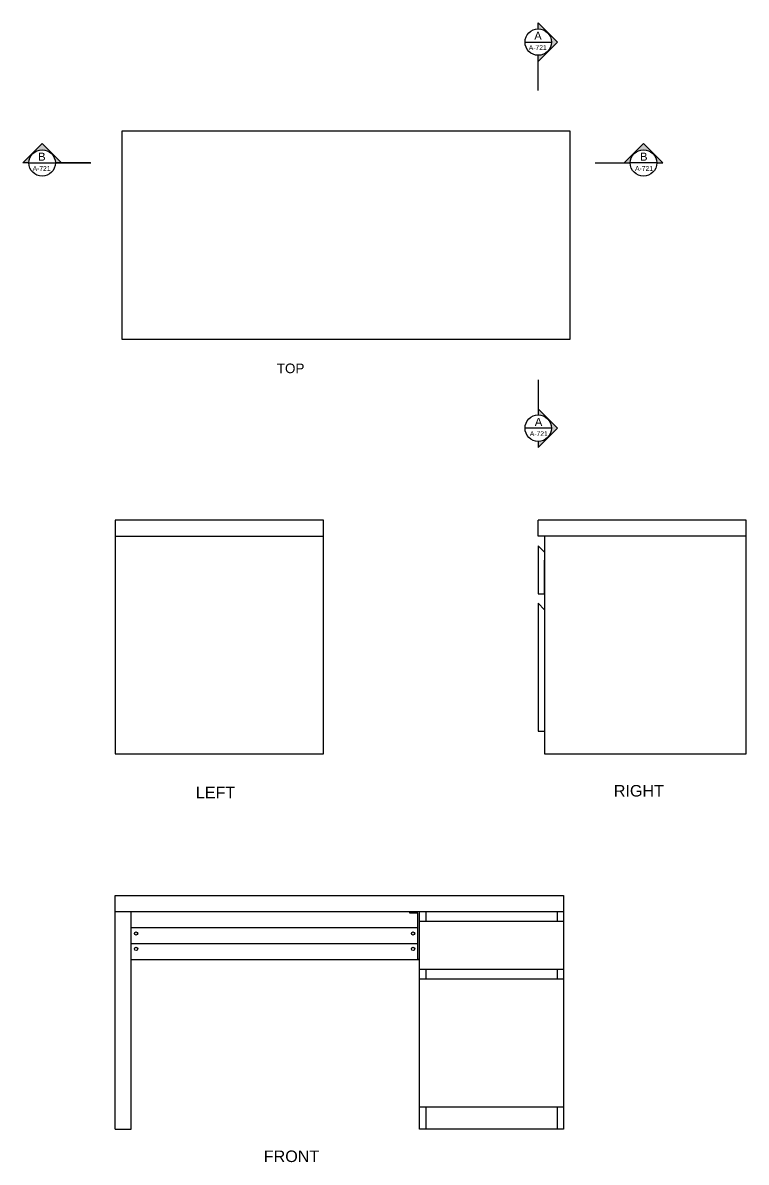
# Model space of a CAD drawing. Header units: millimetres. Extents: x 125 to 1869, y -776 to 1029.
# Drawn here: x 196.5 to 422.4, y 673.1 to 1029.1 of the extents above; entities that cross this region are included whole.
import ezdxf

# ---------------------------------------------------------------- set-up
doc = ezdxf.new("R2010")
doc.units = ezdxf.units.MM
doc.layers.add('G-ANNO-LOGO', color=3, linetype='Continuous')
doc.layers.add('G-ANNO-TEXT', color=3, linetype='Continuous')
doc.styles.add('ARIAL', font='arial.ttf')

msp = doc.modelspace()

# ---------------------------------------------------------------- hatches: boundary and pattern name
at = {"layer": 'G-ANNO-LOGO'}
h = msp.add_hatch(color=256, dxfattribs=at)
h.dxf.hatch_style = 1
h.paths.add_polyline_path([(357.47, 1027.23), (357.47, 1029.13), (363.5, 1023.1), (357.47, 1017.06), (357.47, 1018.97, 1)])
h = msp.add_hatch(color=256, dxfattribs=at)
h.dxf.hatch_style = 1
h.paths.add_polyline_path([(198.43, 985.33), (196.52, 985.33), (202.56, 991.37), (208.59, 985.33), (206.69, 985.33, 1)])
h = msp.add_hatch(color=256, dxfattribs=at)
h.dxf.hatch_style = 1
h.paths.add_polyline_path([(394.46, 985.33), (396.37, 985.33), (390.33, 991.37), (384.3, 985.33), (386.21, 985.33, -1)])
h = msp.add_hatch(color=256, dxfattribs=at)
h.dxf.hatch_style = 1
h.paths.add_polyline_path([(357.47, 898.34), (357.47, 896.43), (363.5, 902.47), (357.47, 908.5), (357.47, 906.59, -1)])

# ---------------------------------------------------------------- linework, layer by layer
for p, q in [((422.4, 873.75), (357.4, 873.75)), ((357.4, 868.75), (357.4, 873.75)), ((422.4, 800.75), (422.4, 873.75)), ((225.4, 868.75), (290.4, 868.75)), ((422.4, 868.75), (357.4, 868.75)), ((359.4, 868.75), (359.4, 800.75)), ((357.4, 865.75), (357.4, 850.75)), ((359.4, 863.75), (357.4, 865.75)), ((359.4, 853.25), (359.4, 861.25)), ((359.4, 850.75), (359.4, 853.25)), ((359.4, 853.25), (359.4, 852.75)), ((357.4, 850.75), (359.4, 850.75)), ((357.4, 847.75), (357.4, 807.75)), ((357.4, 847.75), (359.4, 845.75)), ((357.4, 807.75), (359.4, 807.75)), ((359.4, 800.75), (422.4, 800.75)), ((225.4, 683.4), (225.4, 756.4)), ((225.4, 756.4), (365.4, 756.4)), ((365.4, 756.4), (365.4, 683.4)), ((225.4, 751.4), (365.4, 751.4)), ((230.4, 683.4), (230.4, 751.4)), ((317.4, 750.9), (317.4, 751.4)), ((320.4, 683.4), (320.4, 751.4)), ((322.4, 751.4), (322.4, 748.4)), ((363.4, 751.4), (363.4, 748.4)), ((319.9, 750.9), (317.4, 750.9)), ((319.9, 736.4), (319.9, 750.9)), ((320.4, 748.4), (365.4, 748.4)), ((230.4, 746.4), (319.9, 746.4)), ((230.4, 736.4), (230.4, 741.4)), ((230.4, 741.4), (319.9, 741.4)), ((230.4, 736.4), (320.4, 736.4)), ((320.4, 736.4), (319.9, 736.4)), ((320.4, 733.4), (365.4, 733.4)), ((322.4, 733.4), (322.4, 730.4)), ((363.4, 733.4), (363.4, 730.4)), ((320.4, 730.4), (365.4, 730.4)), ((320.4, 690.4), (365.4, 690.4)), ((322.4, 690.4), (322.4, 683.4)), ((363.4, 690.4), (363.4, 683.4)), ((225.4, 683.4), (230.4, 683.4)), ((365.4, 683.4), (320.4, 683.4))]:
    msp.add_line(p, q)
for points in [[(227.41, 930.29), (367.41, 930.29), (367.41, 995.29), (227.41, 995.29), (227.41, 930.29)], [(225.4, 800.75), (290.4, 800.75), (290.4, 873.75), (225.4, 873.75), (225.4, 800.75)]]:
    msp.add_lwpolyline(points)
for centre in [(231.9, 744.58), (318.4, 744.58), (231.9, 739.76), (318.4, 739.76)]:
    msp.add_circle(centre, 0.5)
for p, q in [((357.46, 1027.19), (357.46, 1029.1)), ((357.47, 1029.13), (363.5, 1023.1)), ((353.34, 1023.1), (361.6, 1023.1)), ((363.5, 1023.1), (357.47, 1017.06)), ((357.47, 1007.96), (357.47, 1018.97)), ((357.47, 1007.96), (357.47, 1018.97)), ((196.52, 985.33), (202.56, 991.37)), ((202.56, 991.37), (208.59, 985.33)), ((390.33, 991.37), (384.3, 985.33)), ((396.37, 985.33), (390.33, 991.37)), ((198.46, 985.33), (196.56, 985.33)), ((198.43, 985.33), (206.69, 985.33)), ((217.69, 985.33), (206.69, 985.33)), ((375.2, 985.33), (386.21, 985.33)), ((375.2, 985.33), (386.21, 985.33)), ((394.46, 985.33), (386.21, 985.33)), ((394.43, 985.33), (396.33, 985.33)), ((357.47, 917.6), (357.47, 906.59)), ((357.47, 917.6), (357.47, 906.59)), ((363.5, 902.47), (357.47, 908.5)), ((361.6, 902.47), (353.34, 902.47)), ((357.47, 896.43), (363.5, 902.47)), ((357.46, 898.37), (357.46, 896.47))]:
    msp.add_line(p, q, dxfattribs=at)
for centre in [(357.47, 1023.1), (202.56, 985.33), (390.33, 985.33), (357.47, 902.47)]:
    msp.add_circle(centre, 4.13, dxfattribs=at)
at = {"layer": 'G-ANNO-TEXT'}
msp.add_line((202.76, 985.33), (217.76, 985.33), dxfattribs=at)

# ---------------------------------------------------------------- texts
at = {"layer": 'G-ANNO-LOGO', "style": 'ARIAL'}
for s, width, insert, char_height, attachment_point, rotation in [('A', 187.4593, (358.55, 1026.32), 2.5, 3, 360), ('A-721', 295.553, (360.1, 1022.13), 1.5, 3, 360), ('B', 187.4593, (203.64, 988.55), 2.5, 3, 360), ('B', 187.4593, (389.26, 988.55), 2.5, 1, 0), ('A-721', 295.553, (205.19, 984.36), 1.5, 3, 360), ('A-721', 295.553, (387.7, 984.36), 1.5, 1, 0), ('A', 187.4593, (356.39, 905.68), 2.5, 1, 0), ('A-721', 295.553, (354.84, 901.5), 1.5, 1, 0)]:
    msp.add_mtext_dynamic_manual_height_columns(s, width=width, gutter_width=12.5, heights=[0], dxfattribs=dict(at, insert=insert, char_height=char_height, attachment_point=attachment_point, rotation=rotation))
at = {"layer": 'G-ANNO-TEXT', "attachment_point": 1}
for s, width, heights, insert, char_height in [('{\\fArial|b0|i0|c0|p34;TOP}', 116.3347, [0], (275.84, 922.65), 3), ('{\\fArial|b0|i0|c0|p34;LEFT}', 105.2343, [0], (250.55, 790.4), 3.6), ('{\\fArial|b0|i0|c0|p34;RIGHT}', 63.9729, [14.26], (381.07, 790.97), 3.6), ('{\\fArial|b0|i0|c0|p34;FRONT}', 100.9566, [0], (271.77, 676.76), 3.6)]:
    msp.add_mtext_dynamic_manual_height_columns(s, width=width, gutter_width=12.5, heights=heights, dxfattribs=dict(at, insert=insert, char_height=char_height))

doc.saveas('drawing.dxf')
